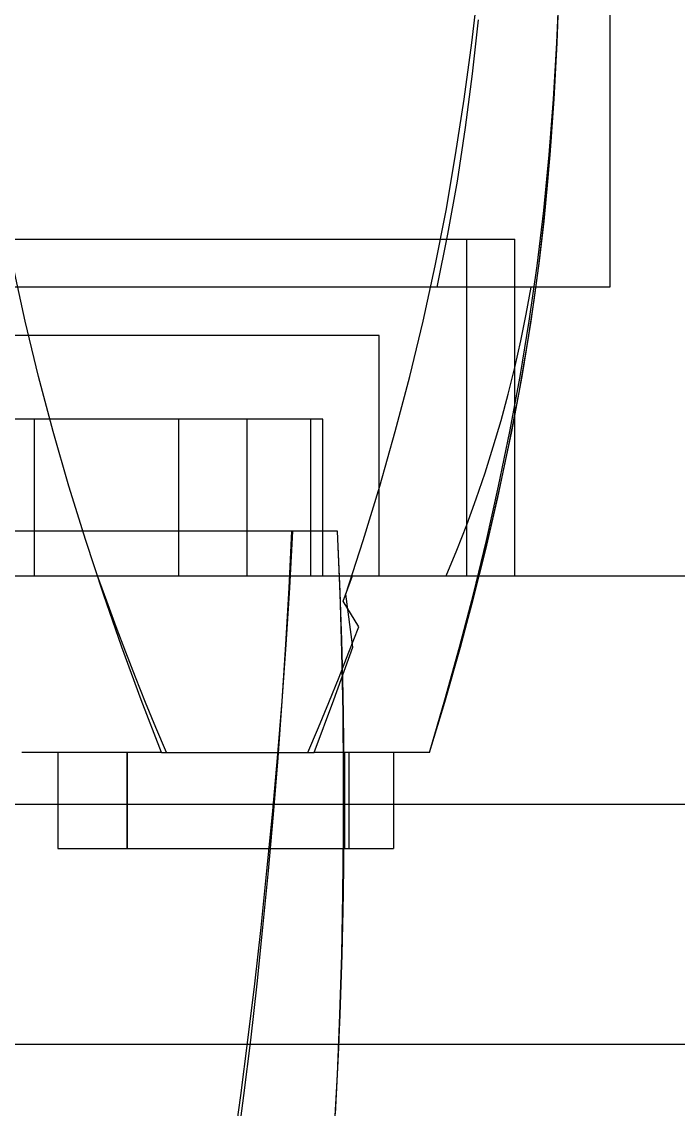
# Model space of a CAD drawing. Extents: x 0 to 144, y 0 to 348.
# Drawn here: x 108.39 to 121.99, y 77.68 to 100.23 of the extents above; entities that cross this region are included whole.
import ezdxf

# ---------------------------------------------------------------- set-up
doc = ezdxf.new("R2010")
doc.units = 0
doc.layers.add('-15N-THT. THIẾT BỊ ĐÓNG MỞ', color=40, linetype='CONTINUOUS')

# ---------------------------------------------------------------- blocks, each defined once
blk = doc.blocks.new('06 - N - SC VSD ATV630U07~55N4')
at = {"layer": '-15N-THT. THIẾT BỊ ĐÓNG MỞ'}
for p, q in [((48.575, -60.137), (48.575, -79.279)), ((45.711, -74.213), (45.852, -73.045)), ((47.475, -74.213), (47.53, -73.045)), ((47.479, -74.213), (47.525, -73.045)), ((45.726, -74.855), (45.849, -73.736)), ((47.46, -74.605), (47.497, -73.772)), ((45.555, -75.377), (45.711, -74.213)), ((47.405, -75.377), (47.475, -74.213)), ((47.418, -75.377), (47.479, -74.213)), ((47.415, -75.435), (47.46, -74.605)), ((45.583, -75.968), (45.726, -74.855)), ((45.378, -76.535), (45.555, -75.377)), ((47.315, -76.535), (47.405, -75.377)), ((47.338, -76.535), (47.418, -75.377)), ((47.359, -76.263), (47.415, -75.435)), ((45.415, -77.076), (45.583, -75.968)), ((47.291, -77.086), (47.359, -76.263)), ((45.179, -77.687), (45.378, -76.535)), ((47.202, -77.687), (47.315, -76.535)), ((47.233, -77.687), (47.338, -76.535)), ((45.219, -78.179), (45.415, -77.076)), ((47.21, -77.907), (47.291, -77.086)), ((44.955, -78.835), (45.179, -77.687)), ((47.064, -78.835), (47.202, -77.687)), ((47.101, -78.835), (47.233, -77.687)), ((47.114, -78.727), (47.21, -77.907)), ((44.992, -79.279), (45.219, -78.179)), ((3.465, -78.282), (46.606, -78.282)), ((45.6, -78.282), (45.6, -78.282)), ((45.6, -78.282), (45.6, -85.26)), ((46.606, -78.282), (46.606, -78.282)), ((46.606, -85.26), (46.606, -78.282)), ((36.459, -79.982), (36.211, -78.835)), ((44.704, -79.982), (44.955, -78.835)), ((46.902, -79.982), (47.064, -78.835)), ((46.941, -79.982), (47.101, -78.835)), ((47.005, -79.546), (47.114, -78.727)), ((48.575, -79.279), (33.147, -79.279)), ((46.841, -79.835), (46.945, -79.279)), ((48.575, -79.279), (48.575, -79.279)), ((46.881, -80.364), (47.005, -79.546)), ((36.736, -81.128), (36.459, -79.982)), ((44.428, -81.128), (44.704, -79.982)), ((46.714, -81.128), (46.902, -79.982)), ((46.727, -80.389), (46.841, -79.835)), ((46.753, -81.128), (46.941, -79.982)), ((43.791, -80.279), (26.614, -80.279)), ((43.791, -80.279), (43.791, -80.279)), ((43.791, -85.26), (43.791, -80.279)), ((46.602, -80.941), (46.727, -80.389)), ((46.693, -81.461), (46.881, -80.364)), ((46.466, -81.491), (46.602, -80.941)), ((37.039, -82.269), (36.736, -81.128)), ((44.127, -82.269), (44.428, -81.128)), ((46.502, -82.269), (46.714, -81.128)), ((46.54, -82.269), (46.753, -81.128)), ((46.318, -82.039), (46.466, -81.491)), ((46.482, -82.553), (46.693, -81.461)), ((42.627, -82.01), (7.994, -82.01)), ((36.646, -82.01), (36.646, -85.26)), ((39.636, -82.01), (39.636, -85.26)), ((41.056, -82.01), (41.056, -82.01)), ((41.056, -85.26), (41.056, -82.01)), ((42.379, -85.26), (42.379, -82.01)), ((42.627, -85.26), (42.627, -82.01)), ((46.158, -82.584), (46.318, -82.039)), ((37.365, -83.402), (37.039, -82.269)), ((43.804, -83.402), (44.127, -82.269)), ((46.269, -83.402), (46.502, -82.269)), ((46.303, -83.402), (46.54, -82.269)), ((45.987, -83.126), (46.158, -82.584)), ((46.251, -83.637), (46.482, -82.553)), ((45.804, -83.665), (45.987, -83.126)), ((37.713, -84.526), (37.365, -83.402)), ((43.463, -84.526), (43.804, -83.402)), ((46.017, -84.526), (46.269, -83.402)), ((46.045, -84.526), (46.303, -83.402)), ((46, -84.712), (46.251, -83.637)), ((45.609, -84.2), (45.804, -83.665)), ((45.403, -84.732), (45.609, -84.2)), ((41.984, -84.338), (28.756, -84.338)), ((38.08, -85.638), (37.713, -84.526)), ((41.927, -85.511), (41.984, -84.338)), ((41.941, -85.511), (42.005, -84.338)), ((42.929, -84.338), (41.984, -84.338)), ((42.985, -85.592), (42.929, -84.338)), ((42.929, -84.338), (42.929, -84.338)), ((42.982, -85.592), (42.929, -84.338)), ((42.98, -85.463), (42.929, -84.338)), ((43.104, -85.638), (43.463, -84.526)), ((45.747, -85.638), (46.017, -84.526)), ((45.769, -85.638), (46.045, -84.526)), ((45.184, -85.26), (45.403, -84.732)), ((45.733, -85.777), (46, -84.712)), ((-56.55, -85.26), (56.55, -85.26)), ((38.148, -85.789), (37.957, -85.26)), ((41.056, -85.26), (41.056, -85.26)), ((43.046, -85.789), (43.239, -85.26)), ((43.791, -85.26), (43.791, -85.26)), ((45.6, -85.26), (45.6, -85.26)), ((46.606, -85.26), (46.606, -85.26)), ((38.463, -86.741), (38.08, -85.638)), ((41.861, -86.685), (41.927, -85.511)), ((41.866, -86.685), (41.941, -85.511)), ((43.02, -86.587), (42.98, -85.463)), ((43.021, -86.846), (42.982, -85.592)), ((43.027, -86.846), (42.985, -85.592)), ((43.249, -86.741), (43.104, -85.638)), ((45.46, -86.741), (45.747, -85.638)), ((45.476, -86.741), (45.769, -85.638)), ((38.343, -86.316), (38.148, -85.789)), ((43.369, -86.316), (43.046, -85.789)), ((45.45, -86.832), (45.733, -85.777)), ((38.542, -86.84), (38.343, -86.316)), ((43.167, -86.84), (43.369, -86.316)), ((38.864, -87.834), (38.463, -86.741)), ((41.781, -87.859), (41.866, -86.685)), ((41.784, -87.859), (41.861, -86.685)), ((42.857, -87.834), (43.249, -86.741)), ((43.047, -87.712), (43.02, -86.587)), ((45.157, -87.834), (45.46, -86.741)), ((45.166, -87.834), (45.476, -86.741)), ((38.746, -87.363), (38.542, -86.84)), ((42.961, -87.363), (43.167, -86.84)), ((43.046, -88.101), (43.021, -86.846)), ((43.054, -88.101), (43.027, -86.846)), ((45.152, -87.88), (45.45, -86.832)), ((38.954, -87.884), (38.746, -87.363)), ((42.75, -87.884), (42.961, -87.363)), ((39.284, -88.923), (38.864, -87.834)), ((39.167, -88.404), (38.954, -87.884)), ((41.686, -89.033), (41.781, -87.859)), ((41.698, -89.033), (41.784, -87.859)), ((42.449, -88.923), (42.857, -87.834)), ((42.535, -88.404), (42.75, -87.884)), ((43.063, -88.837), (43.047, -87.712)), ((44.837, -88.923), (45.166, -87.834)), ((44.837, -88.923), (45.157, -87.834)), ((44.837, -88.923), (45.152, -87.88)), ((43.057, -89.355), (43.046, -88.101)), ((43.066, -89.355), (43.054, -88.101)), ((39.386, -88.923), (39.167, -88.404)), ((42.314, -88.923), (42.535, -88.404)), ((39.284, -88.923), (36.386, -88.923)), ((36.386, -88.923), (36.386, -88.923)), ((37.134, -88.923), (37.134, -88.923)), ((37.134, -88.923), (37.134, -90.917)), ((38.564, -88.923), (38.564, -90.917)), ((38.568, -88.923), (38.568, -90.917)), ((39.284, -88.923), (42.449, -88.923)), ((41.581, -90.206), (41.686, -89.033)), ((41.602, -90.206), (41.698, -89.033)), ((44.837, -88.923), (42.449, -88.923)), ((43.067, -89.961), (43.063, -88.837)), ((43.078, -88.923), (43.078, -90.917)), ((43.166, -88.923), (43.166, -90.917)), ((44.09, -88.923), (44.09, -88.923)), ((44.09, -88.923), (44.09, -90.917)), ((44.837, -88.923), (44.837, -88.923)), ((43.056, -90.609), (43.057, -89.355)), ((43.065, -90.609), (43.066, -89.355)), ((-52.563, -89.995), (52.563, -89.995)), ((43.061, -91.085), (43.067, -89.961)), ((41.468, -91.378), (41.581, -90.206)), ((41.497, -91.378), (41.602, -90.206)), ((43.043, -91.861), (43.056, -90.609)), ((43.051, -91.861), (43.065, -90.609)), ((37.134, -90.917), (44.09, -90.917)), ((37.134, -90.917), (37.134, -90.917)), ((43.045, -92.208), (43.061, -91.085)), ((44.09, -90.917), (44.09, -90.917)), ((41.346, -92.55), (41.468, -91.378)), ((41.384, -92.55), (41.497, -91.378)), ((43.018, -93.113), (43.043, -91.861)), ((43.024, -93.113), (43.051, -91.861)), ((43.018, -93.331), (43.045, -92.208)), ((41.215, -93.721), (41.346, -92.55)), ((41.262, -93.721), (41.384, -92.55)), ((42.98, -94.364), (43.018, -93.113)), ((42.983, -94.364), (43.024, -93.113)), ((43, -93.902), (43.018, -93.331)), ((41.074, -94.888), (41.215, -93.721)), ((41.132, -94.888), (41.262, -93.721)), ((42.979, -94.473), (43, -93.902)), ((42.929, -95.6), (42.983, -94.364)), ((42.929, -95.6), (42.98, -94.364)), ((42.956, -95.04), (42.979, -94.473)), ((40.926, -96.036), (41.074, -94.888)), ((40.992, -96.036), (41.132, -94.888)), ((52.563, -94.979), (-52.563, -94.979)), ((42.929, -95.601), (42.956, -95.04)), ((42.855, -96.868), (42.929, -95.601)), ((42.859, -96.868), (42.929, -95.602)), ((42.886, -96.415), (42.929, -95.602)), ((42.929, -95.601), (42.929, -95.6)), ((42.929, -95.6), (42.929, -95.6)), ((42.929, -95.601), (42.929, -95.6)), ((42.929, -95.6), (42.929, -95.6)), ((42.929, -95.6), (42.929, -95.6)), ((42.929, -95.6), (42.929, -95.6)), ((42.929, -95.6), (42.929, -95.6)), ((42.929, -95.6), (42.929, -95.6)), ((42.929, -95.6), (42.929, -95.6)), ((42.929, -95.6), (42.929, -95.6)), ((42.929, -95.6), (42.929, -95.6)), ((42.929, -95.6), (42.929, -95.6)), ((42.929, -95.601), (42.929, -95.601)), ((42.929, -95.601), (42.929, -95.601)), ((42.929, -95.601), (42.929, -95.601)), ((42.929, -95.601), (42.929, -95.601)), ((42.929, -95.602), (42.929, -95.601)), ((42.929, -95.601), (42.929, -95.601)), ((42.929, -95.601), (42.929, -95.601)), ((42.929, -95.601), (42.929, -95.601)), ((40.765, -97.167), (40.926, -96.036)), ((40.841, -97.167), (40.992, -96.036))]:
    blk.add_line(p, q, dxfattribs=at)

msp = doc.modelspace()

# ---------------------------------------------------------------- block references
msp.add_blockref('06 - N - SC VSD ATV630U07~55N4', (72, 174))

doc.saveas('drawing.dxf')
